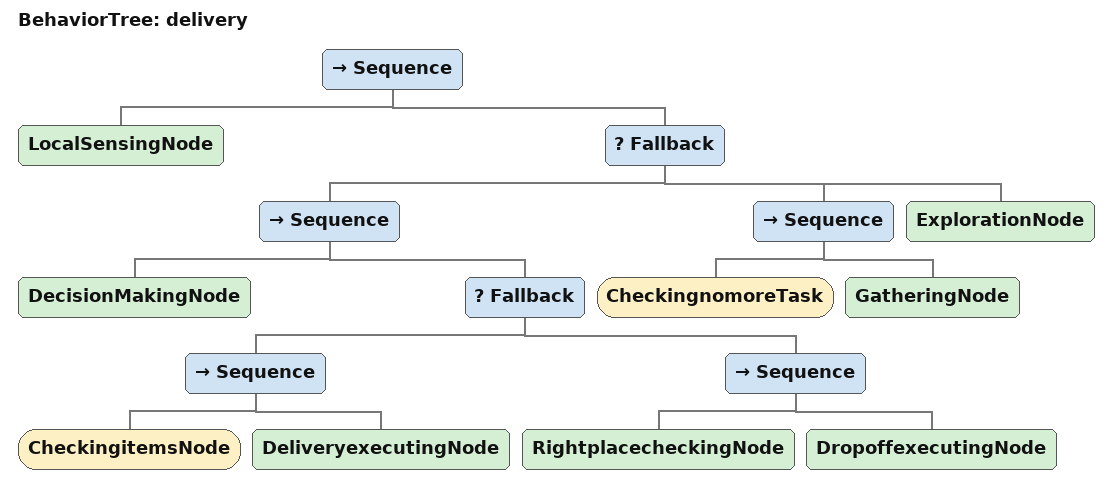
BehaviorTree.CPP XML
<?xml version="1.0" encoding="UTF-8"?>
<root BTCPP_format="4">
  <BehaviorTree ID="delivery">
    <Sequence>
      <LocalSensingNode/>
      <Fallback>
        <Sequence>
          <DecisionMakingNode/>
          <Fallback>
            <Sequence> <!-- Pick_up -->
              <CheckingitemsNode/>
              <DeliveryexecutingNode/>
            </Sequence>
            <Sequence> <!-- Drop_off -->
              <RightplacecheckingNode/>
              <DropoffexecutingNode/>
            </Sequence>
          </Fallback>
        </Sequence>
        <Sequence> <!-- Handle No Tasks -->
          <CheckingnomoreTask/>
          <GatheringNode/>
        </Sequence>
        <ExplorationNode/> <!-- Fallback to exploration if no tasks or gathering -->
      </Fallback>
    </Sequence>
  </BehaviorTree>

</root>
